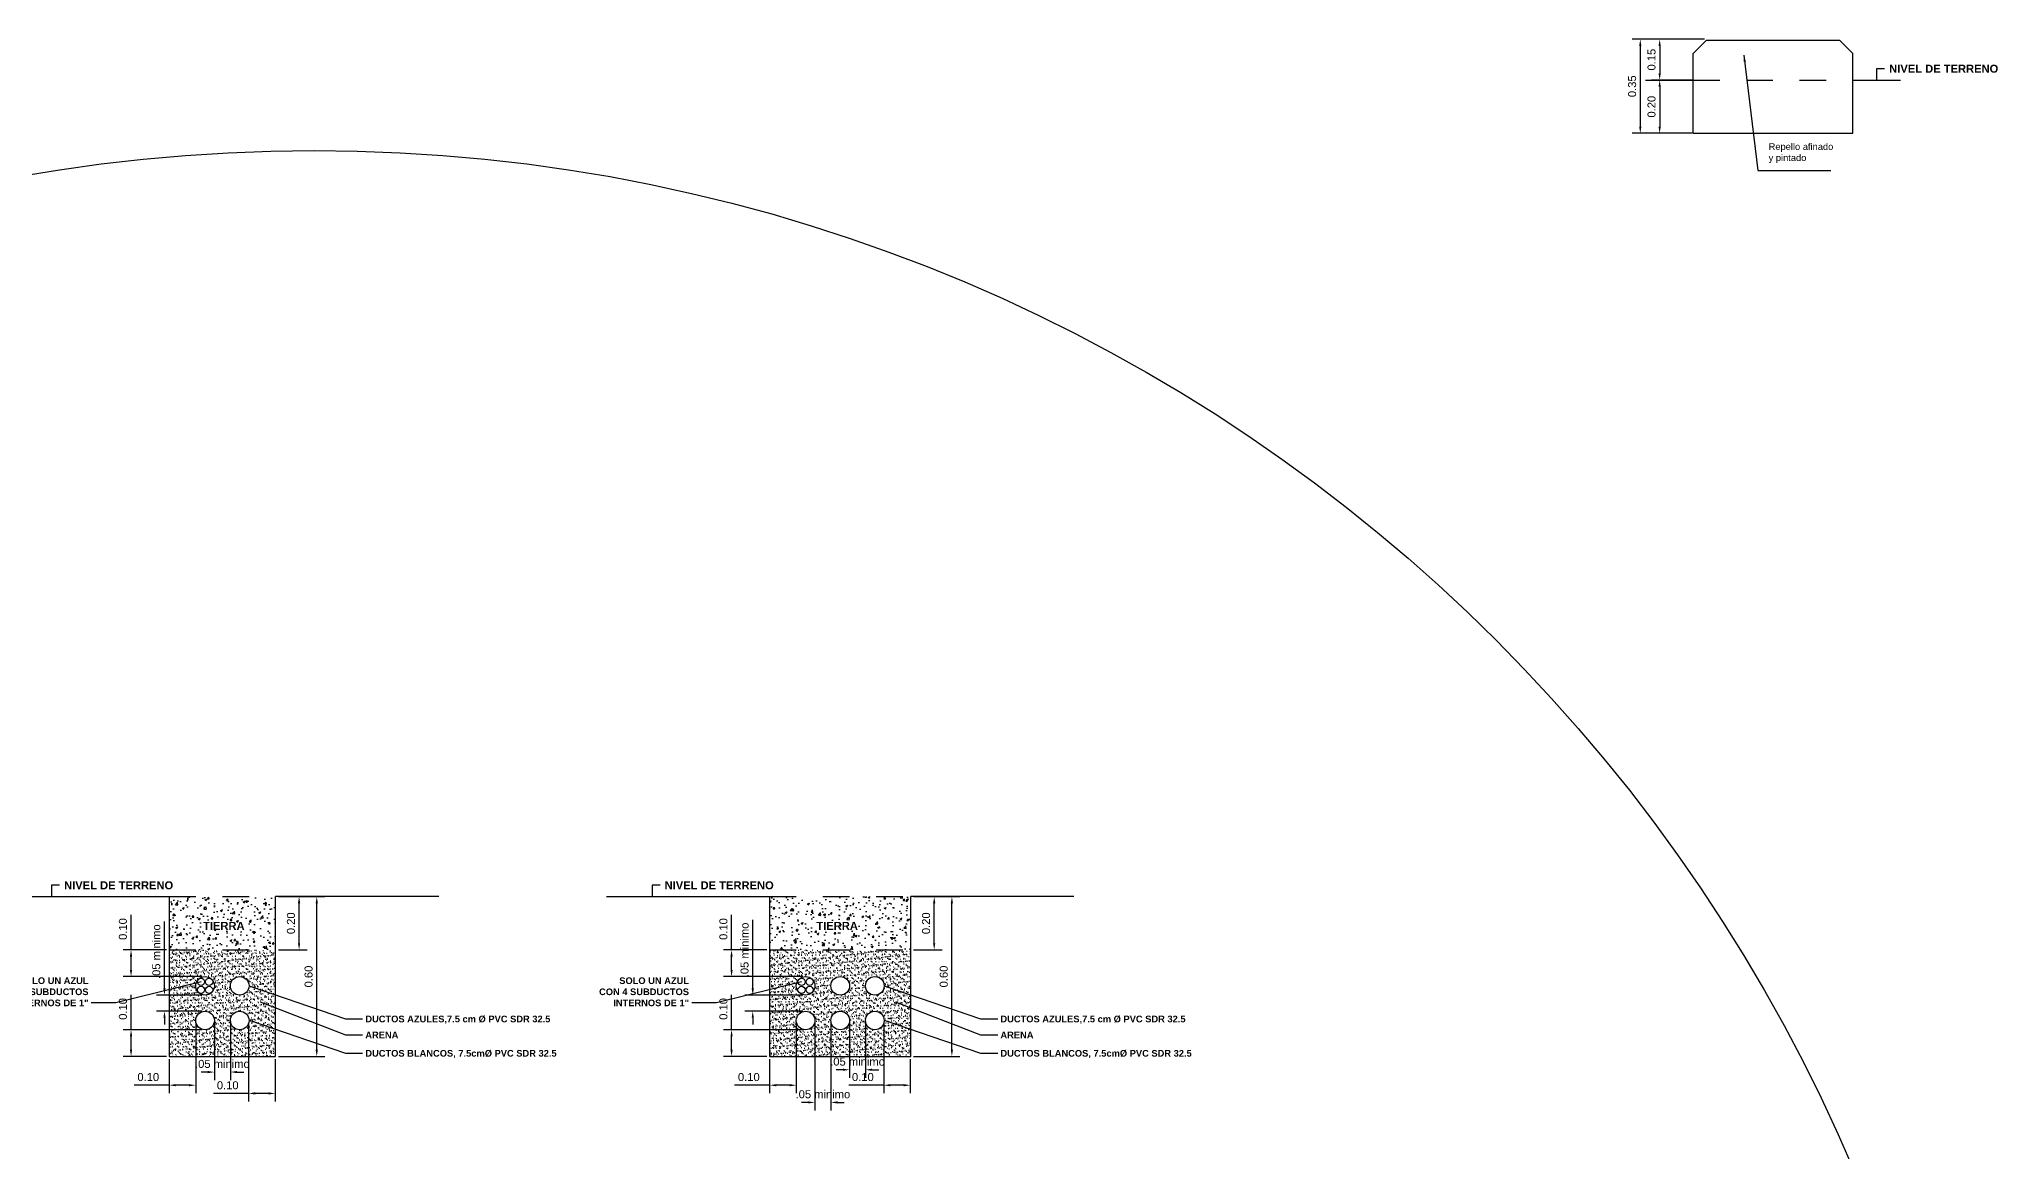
# Model space of a CAD drawing. Extents: x -1592 to 8, y 0 to 418.
# Drawn here: x -1261.88 to -1254.52, y 291.97 to 296.14 of the extents above; entities that cross this region are included whole.
import ezdxf

# ---------------------------------------------------------------- set-up
doc = ezdxf.new("R2010")
doc.units = 0
doc.header["$LTSCALE"] = 0.5
doc.header["$MEASUREMENT"] = 0
doc.linetypes.add('HIDDEN', pattern=[0.375, 0.25, -0.125])
doc.linetypes.add('HIDDEN2', pattern=[0.1875, 0.125, -0.0625])
doc.layers.get('DEFPOINTS').update_dxf_attribs({"linetype": 'CONTINUOUS'})
for name, color, linetype in [('COTAS', 1, 'CONTINUOUS'), ('fib-optica', 2, 'CONTINUOUS'), ('paredes', 1, 'CONTINUOUS'), ('T2', 5, 'CONTINUOUS'), ('TERRENO', 4, 'CONTINUOUS'), ('texturas', 6, 'CONTINUOUS'), ('TIERRA', 5, 'HIDDEN'), ('TUBOS', 3, 'CONTINUOUS')]:
    doc.layers.add(name, color=color, linetype=linetype)
doc.styles.add('RAFA', font='sanssb__.ttf')
doc.styles.add('SANSSERIF', font='sas_____.pfb')
doc.dimstyles.new('1-10', dxfattribs={"dimscale": 0.1111, "dimtxt": 0.18, "dimasz": 0.18, "dimexe": 0.18, "dimexo": 0.063, "dimgap": 0.09, "dimtad": 2, "dimtih": 1, "dimtoh": 1, "dimzin": 0, "dimdsep": 46, "dimtxsty": 'SANSSERIF', "dimcen": 0.09, "dimclrd": 6, "dimclre": 6, "dimclrt": 1, "dimaunit": 1, "dimadec": 1, "dimazin": 0, "dimtfac": 1, "dimtofl": 0, "dimtmove": 0, "dimatfit": 3, "dimfxl": 1, "dimtolj": 1, "dimtzin": 0, "dimarcsym": 0})
doc.dimstyles.new('1-15', dxfattribs={"dimscale": 0.167, "dimtxt": 0.18, "dimasz": 0.15, "dimexe": 0.18, "dimexo": 0.0625, "dimgap": 0.09, "dimtad": 1, "dimzin": 0, "dimdsep": 46, "dimtxsty": 'SANSSERIF', "dimcen": 0.09, "dimclrd": 6, "dimclre": 6, "dimclrt": 1, "dimaunit": 1, "dimadec": 1, "dimazin": 0, "dimtfac": 1, "dimtofl": 0, "dimtmove": 0, "dimatfit": 3, "dimfxl": 1, "dimtolj": 1, "dimtzin": 0, "dimarcsym": 0})
pattern_1 = [(50, (0, 0), (0.0717260183, -0.0062752135), [0.0075, -0.0825]), (355, (0, 0), (-0.0138751334, 0.0752192134), [0.006, -0.066]), (100.4514, (0.00598, -0.00052), (0.057850938, 0.0689439542), [0.006374019, -0.070114211]), (46.1842, (0, 0.02), (0.106724105, -0.0165519014), [0.01125, -0.12375]), (96.6356, (0.00889, 0.01862), (0.0934662706, 0.097411787), [0.009561029, -0.1051713]), (351.1842, (0, 0.02), (0.0934661945, 0.09741186), [0.009, -0.099]), (21, (0.01, 0.015), (0.0596907052, -0.040261889), [0.0075, -0.0825]), (326, (0.01, 0.015), (0.024331533, 0.0725150045), [0.006, -0.066]), (71.4514, (0.014974, 0.011645), (0.084022263, 0.0322530497), [0.006374019, -0.070114211]), (37.5, (0, 0), (0.00121598553, 0.0332893854), [0, -0.0652, 0, -0.067, 0, -0.06625]), (7.5, (0, 0), (0.0263069537, 0.0394411712), [0, -0.0382, 0, -0.0637, 0, -0.02525]), (327.5, (-0.0223, 0), (0.0533822436, -0.0022554872), [0, -0.025, 0, -0.078, 0, -0.1035]), (317.5, (-0.0323, 0), (0.058318617, 0.0100104982), [0, -0.0325, 0, -0.0518, 0, -0.0735])]
pattern_2 = [(37.5, (0, 0), (-0.00062993358, 0.01926823769), [0, -0.0152, 0, -0.017, 0, -0.01625]), (7.5, (0, 0), (0.01769776705, 0.02822146065), [0, -0.0082, 0, -0.0137, 0, -0.00525]), (327.5, (-0.0123, 0), (0.03114141862, 5.659054e-05), [0, -0.005, 0, -0.018, 0, -0.0235]), (317.5, (-0.0123, 0), (0.03006126605, 0.00877675565), [0, -0.0025, 0, -0.0118, 0, -0.0135])]

# ---------------------------------------------------------------- blocks, each defined once
blk = doc.blocks.new('*D10')
at = {"layer": 'COTAS', "color": 6, "lineweight": -2, "transparency": 16777216}
for p, q in [((-1260.9073, 292.9241), (-1260.933, 292.9241)), ((-1260.9029, 292.7492), (-1260.9029, 292.8991)), ((-1260.9805, 292.7241), (-1260.8728, 292.7241))]:
    blk.add_line(p, q, dxfattribs=at)
at = {"layer": 'COTAS', "color": 6, "transparency": 16777216}
for points in [[(-1260.9071, 292.8991), (-1260.8987, 292.8991), (-1260.9029, 292.9241)], [(-1260.9071, 292.7492), (-1260.8987, 292.7492), (-1260.9029, 292.7241)]]:
    blk.add_solid(points, dxfattribs=at)
at = {"layer": 'DEFPOINTS', "color": 0, "transparency": 16777216}
for p in [(-1260.9029, 292.9241), (-1260.8969, 292.9241), (-1260.991, 292.7241)]:
    blk.add_point(p, dxfattribs=at)
at = {"layer": 'COTAS', "color": 1, "transparency": 16777216, "insert": (-1260.9334, 292.8241), "char_height": 0.03006, "attachment_point": 5, "rotation": 90, "style": 'SANSSERIF'}
blk.add_mtext('\\A1;0.20', dxfattribs=at)
blk = doc.blocks.new('*D11')
at = {"layer": 'COTAS', "color": 6, "lineweight": -2, "transparency": 16777216}
for p, q in [((-1260.9805, 292.9241), (-1260.8065, 292.9241)), ((-1260.8365, 292.3492), (-1260.8365, 292.8991)), ((-1260.9805, 292.3241), (-1260.8065, 292.3241))]:
    blk.add_line(p, q, dxfattribs=at)
at = {"layer": 'COTAS', "color": 6, "transparency": 16777216}
for points in [[(-1260.8407, 292.8991), (-1260.8323, 292.8991), (-1260.8365, 292.9241)], [(-1260.8407, 292.3492), (-1260.8323, 292.3492), (-1260.8365, 292.3241)]]:
    blk.add_solid(points, dxfattribs=at)
at = {"layer": 'DEFPOINTS', "color": 0, "transparency": 16777216}
for p in [(-1260.991, 292.9241), (-1260.8365, 292.9241), (-1260.991, 292.3241)]:
    blk.add_point(p, dxfattribs=at)
at = {"layer": 'COTAS', "color": 1, "transparency": 16777216, "insert": (-1260.8671, 292.6241), "char_height": 0.03006, "attachment_point": 5, "rotation": 90, "style": 'SANSSERIF'}
blk.add_mtext('\\A1;0.60', dxfattribs=at)
blk = doc.blocks.new('*D12')
at = {"layer": 'COTAS', "color": 6, "lineweight": -2, "transparency": 16777216}
for p, q in [((-1261.534, 292.7241), (-1261.534, 292.8557)), ((-1261.4014, 292.7241), (-1261.564, 292.7241)), ((-1261.534, 292.6492), (-1261.534, 292.6991)), ((-1261.2664, 292.6241), (-1261.564, 292.6241))]:
    blk.add_line(p, q, dxfattribs=at)
at = {"layer": 'COTAS', "color": 6, "transparency": 16777216}
for points in [[(-1261.5382, 292.6991), (-1261.5298, 292.6991), (-1261.534, 292.7241)], [(-1261.5382, 292.6492), (-1261.5298, 292.6492), (-1261.534, 292.6241)]]:
    blk.add_solid(points, dxfattribs=at)
at = {"layer": 'DEFPOINTS', "color": 0, "transparency": 16777216}
for p in [(-1261.534, 292.7241), (-1261.391, 292.7241), (-1261.256, 292.6241)]:
    blk.add_point(p, dxfattribs=at)
at = {"layer": 'COTAS', "color": 1, "transparency": 16777216, "insert": (-1261.5645, 292.8024), "char_height": 0.03006, "attachment_point": 5, "rotation": 90, "style": 'SANSSERIF'}
blk.add_mtext('\\A1;0.10', dxfattribs=at)
blk = doc.blocks.new('*D13')
at = {"layer": 'COTAS', "color": 6, "lineweight": -2, "transparency": 16777216}
for p, q in [((-1261.534, 292.4241), (-1261.534, 292.5557)), ((-1261.2664, 292.4241), (-1261.564, 292.4241)), ((-1261.534, 292.3492), (-1261.534, 292.3991)), ((-1261.4014, 292.3241), (-1261.564, 292.3241))]:
    blk.add_line(p, q, dxfattribs=at)
at = {"layer": 'COTAS', "color": 6, "transparency": 16777216}
for points in [[(-1261.5382, 292.3991), (-1261.5298, 292.3991), (-1261.534, 292.4241)], [(-1261.5382, 292.3492), (-1261.5298, 292.3492), (-1261.534, 292.3241)]]:
    blk.add_solid(points, dxfattribs=at)
at = {"layer": 'DEFPOINTS', "color": 0, "transparency": 16777216}
for p in [(-1261.534, 292.4241), (-1261.256, 292.4241), (-1261.391, 292.3241)]:
    blk.add_point(p, dxfattribs=at)
at = {"layer": 'COTAS', "color": 1, "transparency": 16777216, "insert": (-1261.5645, 292.5024), "char_height": 0.03006, "attachment_point": 5, "rotation": 90, "style": 'SANSSERIF'}
blk.add_mtext('\\A1;0.10', dxfattribs=at)
blk = doc.blocks.new('*D14')
at = {"layer": 'COTAS', "color": 6, "lineweight": -2, "transparency": 16777216}
for p, q in [((-1261.0926, 292.4487), (-1261.0926, 292.155)), ((-1260.9926, 292.3137), (-1260.9926, 292.155)), ((-1261.0926, 292.1851), (-1261.2242, 292.1851)), ((-1261.0176, 292.1851), (-1261.0675, 292.1851))]:
    blk.add_line(p, q, dxfattribs=at)
at = {"layer": 'COTAS', "color": 6, "transparency": 16777216}
for points in [[(-1261.0675, 292.1893), (-1261.0675, 292.1809), (-1261.0926, 292.1851)], [(-1261.0176, 292.1893), (-1261.0176, 292.1809), (-1260.9926, 292.1851)]]:
    blk.add_solid(points, dxfattribs=at)
at = {"layer": 'DEFPOINTS', "color": 0, "transparency": 16777216}
for p in [(-1261.0926, 292.4591), (-1260.9926, 292.3241), (-1261.0926, 292.1851)]:
    blk.add_point(p, dxfattribs=at)
at = {"layer": 'COTAS', "color": 1, "transparency": 16777216, "insert": (-1261.1709, 292.2156), "char_height": 0.03006, "attachment_point": 5, "style": 'SANSSERIF'}
blk.add_mtext('\\A1;0.10', dxfattribs=at)
blk = doc.blocks.new('*D15')
at = {"layer": 'COTAS', "color": 6, "lineweight": -2, "transparency": 16777216}
for p, q in [((-1261.291, 292.4487), (-1261.291, 292.1859)), ((-1261.391, 292.3137), (-1261.391, 292.1859)), ((-1261.391, 292.216), (-1261.5225, 292.216)), ((-1261.316, 292.216), (-1261.3659, 292.216))]:
    blk.add_line(p, q, dxfattribs=at)
at = {"layer": 'COTAS', "color": 6, "transparency": 16777216}
for points in [[(-1261.3659, 292.2201), (-1261.3659, 292.2118), (-1261.391, 292.216)], [(-1261.316, 292.2201), (-1261.316, 292.2118), (-1261.291, 292.216)]]:
    blk.add_solid(points, dxfattribs=at)
at = {"layer": 'DEFPOINTS', "color": 0, "transparency": 16777216}
for p in [(-1261.291, 292.4591), (-1261.391, 292.3241), (-1261.391, 292.216)]:
    blk.add_point(p, dxfattribs=at)
at = {"layer": 'COTAS', "color": 1, "transparency": 16777216, "insert": (-1261.4693, 292.2465), "char_height": 0.03006, "attachment_point": 5, "style": 'SANSSERIF'}
blk.add_mtext('\\A1;0.10', dxfattribs=at)
blk = doc.blocks.new('*D16')
at = {"layer": 'COTAS', "color": 6, "lineweight": -2, "transparency": 16777216}
for p, q in [((-1261.4085, 292.5792), (-1261.4085, 292.8305)), ((-1261.2664, 292.5541), (-1261.4385, 292.5541)), ((-1261.2664, 292.4941), (-1261.4385, 292.4941)), ((-1261.4085, 292.4691), (-1261.4085, 292.444))]:
    blk.add_line(p, q, dxfattribs=at)
at = {"layer": 'COTAS', "color": 6, "transparency": 16777216}
for points in [[(-1261.4126, 292.5792), (-1261.4043, 292.5792), (-1261.4085, 292.5541)], [(-1261.4126, 292.4691), (-1261.4043, 292.4691), (-1261.4085, 292.4941)]]:
    blk.add_solid(points, dxfattribs=at)
at = {"layer": 'DEFPOINTS', "color": 0, "transparency": 16777216}
for p in [(-1261.4085, 292.5541), (-1261.256, 292.5541), (-1261.256, 292.4941)]:
    blk.add_point(p, dxfattribs=at)
at = {"layer": 'COTAS', "color": 1, "transparency": 16777216, "insert": (-1261.439, 292.7174), "char_height": 0.03006, "attachment_point": 5, "rotation": 90, "style": 'SANSSERIF'}
blk.add_mtext('\\A1;.05 minimo', dxfattribs=at)
blk = doc.blocks.new('*D17')
at = {"layer": 'COTAS', "color": 6, "lineweight": -2, "transparency": 16777216}
for p, q in [((-1261.221, 292.4557), (-1261.221, 292.2352)), ((-1261.161, 292.4557), (-1261.161, 292.2352)), ((-1261.246, 292.2653), (-1261.2711, 292.2653)), ((-1261.1359, 292.2653), (-1261.1109, 292.2653))]:
    blk.add_line(p, q, dxfattribs=at)
at = {"layer": 'COTAS', "color": 6, "transparency": 16777216}
for points in [[(-1261.246, 292.2695), (-1261.246, 292.2611), (-1261.221, 292.2653)], [(-1261.1359, 292.2695), (-1261.1359, 292.2611), (-1261.161, 292.2653)]]:
    blk.add_solid(points, dxfattribs=at)
at = {"layer": 'DEFPOINTS', "color": 0, "transparency": 16777216}
for p in [(-1261.221, 292.4661), (-1261.161, 292.4661), (-1261.221, 292.2653)]:
    blk.add_point(p, dxfattribs=at)
at = {"layer": 'COTAS', "color": 1, "transparency": 16777216, "insert": (-1261.191, 292.2958), "char_height": 0.03006, "attachment_point": 5, "style": 'SANSSERIF'}
blk.add_mtext('\\A1;.05 minimo', dxfattribs=at)
blk = doc.blocks.new('*D25')
at = {"layer": 'COTAS', "color": 6, "lineweight": -2, "transparency": 16777216}
for p, q in [((-1258.8356, 292.4557), (-1258.8356, 292.244)), ((-1258.7756, 292.4557), (-1258.7756, 292.244)), ((-1258.8607, 292.274), (-1258.8857, 292.274)), ((-1258.7506, 292.274), (-1258.7255, 292.274))]:
    blk.add_line(p, q, dxfattribs=at)
at = {"layer": 'COTAS', "color": 6, "transparency": 16777216}
for points in [[(-1258.8607, 292.2782), (-1258.8607, 292.2698), (-1258.8356, 292.274)], [(-1258.7506, 292.2782), (-1258.7506, 292.2698), (-1258.7756, 292.274)]]:
    blk.add_solid(points, dxfattribs=at)
at = {"layer": 'DEFPOINTS', "color": 0, "transparency": 16777216}
for p in [(-1258.8356, 292.4661), (-1258.7756, 292.4661), (-1258.8356, 292.274)]:
    blk.add_point(p, dxfattribs=at)
at = {"layer": 'COTAS', "color": 1, "transparency": 16777216, "insert": (-1258.8056, 292.3045), "char_height": 0.03006, "attachment_point": 5, "style": 'SANSSERIF'}
blk.add_mtext('\\A1;.05 minimo', dxfattribs=at)
blk = doc.blocks.new('*D24')
at = {"layer": 'COTAS', "color": 6, "lineweight": -2, "transparency": 16777216}
for p, q in [((-1259.1991, 292.5792), (-1259.1991, 292.8373)), ((-1259.0111, 292.5541), (-1259.2292, 292.5541)), ((-1259.0111, 292.4941), (-1259.2292, 292.4941)), ((-1259.1991, 292.4691), (-1259.1991, 292.444))]:
    blk.add_line(p, q, dxfattribs=at)
at = {"layer": 'COTAS', "color": 6, "transparency": 16777216}
for points in [[(-1259.2033, 292.5792), (-1259.195, 292.5792), (-1259.1991, 292.5541)], [(-1259.2033, 292.4691), (-1259.195, 292.4691), (-1259.1991, 292.4941)]]:
    blk.add_solid(points, dxfattribs=at)
at = {"layer": 'DEFPOINTS', "color": 0, "transparency": 16777216}
for p in [(-1259.1991, 292.5541), (-1259.0006, 292.5541), (-1259.0006, 292.4941)]:
    blk.add_point(p, dxfattribs=at)
at = {"layer": 'COTAS', "color": 1, "transparency": 16777216, "insert": (-1259.2297, 292.7241), "char_height": 0.03006, "attachment_point": 5, "rotation": 90, "style": 'SANSSERIF'}
blk.add_mtext('\\A1;.05 minimo', dxfattribs=at)
blk = doc.blocks.new('*D18')
at = {"layer": 'COTAS', "color": 6, "lineweight": -2, "transparency": 16777216}
for p, q in [((-1258.522, 292.9241), (-1258.5476, 292.9241)), ((-1258.5176, 292.7492), (-1258.5176, 292.8991)), ((-1258.5952, 292.7241), (-1258.4875, 292.7241))]:
    blk.add_line(p, q, dxfattribs=at)
at = {"layer": 'COTAS', "color": 6, "transparency": 16777216}
for points in [[(-1258.5218, 292.8991), (-1258.5134, 292.8991), (-1258.5176, 292.9241)], [(-1258.5218, 292.7492), (-1258.5134, 292.7492), (-1258.5176, 292.7241)]]:
    blk.add_solid(points, dxfattribs=at)
at = {"layer": 'DEFPOINTS', "color": 0, "transparency": 16777216}
for p in [(-1258.5176, 292.9241), (-1258.5116, 292.9241), (-1258.6056, 292.7241)]:
    blk.add_point(p, dxfattribs=at)
at = {"layer": 'COTAS', "color": 1, "transparency": 16777216, "insert": (-1258.5481, 292.8241), "char_height": 0.03006, "attachment_point": 5, "rotation": 90, "style": 'SANSSERIF'}
blk.add_mtext('\\A1;0.20', dxfattribs=at)
blk = doc.blocks.new('*D19')
at = {"layer": 'COTAS', "color": 6, "lineweight": -2, "transparency": 16777216}
for p, q in [((-1258.5952, 292.9241), (-1258.4211, 292.9241)), ((-1258.4512, 292.3492), (-1258.4512, 292.8991)), ((-1258.5952, 292.3241), (-1258.4211, 292.3241))]:
    blk.add_line(p, q, dxfattribs=at)
at = {"layer": 'COTAS', "color": 6, "transparency": 16777216}
for points in [[(-1258.4554, 292.8991), (-1258.447, 292.8991), (-1258.4512, 292.9241)], [(-1258.4554, 292.3492), (-1258.447, 292.3492), (-1258.4512, 292.3241)]]:
    blk.add_solid(points, dxfattribs=at)
at = {"layer": 'DEFPOINTS', "color": 0, "transparency": 16777216}
for p in [(-1258.6056, 292.9241), (-1258.4512, 292.9241), (-1258.6056, 292.3241)]:
    blk.add_point(p, dxfattribs=at)
at = {"layer": 'COTAS', "color": 1, "transparency": 16777216, "insert": (-1258.4817, 292.6241), "char_height": 0.03006, "attachment_point": 5, "rotation": 90, "style": 'SANSSERIF'}
blk.add_mtext('\\A1;0.60', dxfattribs=at)
blk = doc.blocks.new('*D20')
at = {"layer": 'COTAS', "color": 6, "lineweight": -2, "transparency": 16777216}
for p, q in [((-1259.2787, 292.7241), (-1259.2787, 292.8557)), ((-1259.1461, 292.7241), (-1259.3087, 292.7241)), ((-1259.2787, 292.6492), (-1259.2787, 292.6991)), ((-1259.0111, 292.6241), (-1259.3087, 292.6241))]:
    blk.add_line(p, q, dxfattribs=at)
at = {"layer": 'COTAS', "color": 6, "transparency": 16777216}
for points in [[(-1259.2828, 292.6991), (-1259.2745, 292.6991), (-1259.2787, 292.7241)], [(-1259.2828, 292.6492), (-1259.2745, 292.6492), (-1259.2787, 292.6241)]]:
    blk.add_solid(points, dxfattribs=at)
at = {"layer": 'DEFPOINTS', "color": 0, "transparency": 16777216}
for p in [(-1259.2787, 292.7241), (-1259.1356, 292.7241), (-1259.0006, 292.6241)]:
    blk.add_point(p, dxfattribs=at)
at = {"layer": 'COTAS', "color": 1, "transparency": 16777216, "insert": (-1259.3092, 292.8024), "char_height": 0.03006, "attachment_point": 5, "rotation": 90, "style": 'SANSSERIF'}
blk.add_mtext('\\A1;0.10', dxfattribs=at)
blk = doc.blocks.new('*D21')
at = {"layer": 'COTAS', "color": 6, "lineweight": -2, "transparency": 16777216}
for p, q in [((-1259.2787, 292.4241), (-1259.2787, 292.5557)), ((-1259.0111, 292.4241), (-1259.3087, 292.4241)), ((-1259.2787, 292.3492), (-1259.2787, 292.3991)), ((-1259.1461, 292.3241), (-1259.3087, 292.3241))]:
    blk.add_line(p, q, dxfattribs=at)
at = {"layer": 'COTAS', "color": 6, "transparency": 16777216}
for points in [[(-1259.2828, 292.3991), (-1259.2745, 292.3991), (-1259.2787, 292.4241)], [(-1259.2828, 292.3492), (-1259.2745, 292.3492), (-1259.2787, 292.3241)]]:
    blk.add_solid(points, dxfattribs=at)
at = {"layer": 'DEFPOINTS', "color": 0, "transparency": 16777216}
for p in [(-1259.2787, 292.4241), (-1259.0006, 292.4241), (-1259.1356, 292.3241)]:
    blk.add_point(p, dxfattribs=at)
at = {"layer": 'COTAS', "color": 1, "transparency": 16777216, "insert": (-1259.3092, 292.5024), "char_height": 0.03006, "attachment_point": 5, "rotation": 90, "style": 'SANSSERIF'}
blk.add_mtext('\\A1;0.10', dxfattribs=at)
blk = doc.blocks.new('*D22')
at = {"layer": 'COTAS', "color": 6, "lineweight": -2, "transparency": 16777216}
for p, q in [((-1258.7073, 292.4487), (-1258.7073, 292.1859)), ((-1258.6073, 292.3137), (-1258.6073, 292.1859)), ((-1258.7073, 292.216), (-1258.8388, 292.216)), ((-1258.6323, 292.216), (-1258.6822, 292.216))]:
    blk.add_line(p, q, dxfattribs=at)
at = {"layer": 'COTAS', "color": 6, "transparency": 16777216}
for points in [[(-1258.6822, 292.2201), (-1258.6822, 292.2118), (-1258.7073, 292.216)], [(-1258.6323, 292.2201), (-1258.6323, 292.2118), (-1258.6073, 292.216)]]:
    blk.add_solid(points, dxfattribs=at)
at = {"layer": 'DEFPOINTS', "color": 0, "transparency": 16777216}
for p in [(-1258.7073, 292.4591), (-1258.6073, 292.3241), (-1258.7073, 292.216)]:
    blk.add_point(p, dxfattribs=at)
at = {"layer": 'COTAS', "color": 1, "transparency": 16777216, "insert": (-1258.7856, 292.2465), "char_height": 0.03006, "attachment_point": 5, "style": 'SANSSERIF'}
blk.add_mtext('\\A1;0.10', dxfattribs=at)
blk = doc.blocks.new('*D23')
at = {"layer": 'COTAS', "color": 6, "lineweight": -2, "transparency": 16777216}
for p, q in [((-1259.0356, 292.4487), (-1259.0356, 292.1859)), ((-1259.1356, 292.3137), (-1259.1356, 292.1859)), ((-1259.1356, 292.216), (-1259.2672, 292.216)), ((-1259.0607, 292.216), (-1259.1106, 292.216))]:
    blk.add_line(p, q, dxfattribs=at)
at = {"layer": 'COTAS', "color": 6, "transparency": 16777216}
for points in [[(-1259.1106, 292.2201), (-1259.1106, 292.2118), (-1259.1356, 292.216)], [(-1259.0607, 292.2201), (-1259.0607, 292.2118), (-1259.0356, 292.216)]]:
    blk.add_solid(points, dxfattribs=at)
at = {"layer": 'DEFPOINTS', "color": 0, "transparency": 16777216}
for p in [(-1259.0356, 292.4591), (-1259.1356, 292.3241), (-1259.1356, 292.216)]:
    blk.add_point(p, dxfattribs=at)
at = {"layer": 'COTAS', "color": 1, "transparency": 16777216, "insert": (-1259.2139, 292.2465), "char_height": 0.03006, "attachment_point": 5, "style": 'SANSSERIF'}
blk.add_mtext('\\A1;0.10', dxfattribs=at)
blk = doc.blocks.new('*D26')
at = {"layer": 'COTAS', "color": 6, "lineweight": -2, "transparency": 16777216}
for p, q in [((-1258.9656, 292.4557), (-1258.9656, 292.1213)), ((-1258.9056, 292.4557), (-1258.9056, 292.1213)), ((-1258.9907, 292.1514), (-1259.0157, 292.1514)), ((-1258.8806, 292.1514), (-1258.8555, 292.1514))]:
    blk.add_line(p, q, dxfattribs=at)
at = {"layer": 'COTAS', "color": 6, "transparency": 16777216}
for points in [[(-1258.9907, 292.1555), (-1258.9907, 292.1472), (-1258.9656, 292.1514)], [(-1258.8806, 292.1555), (-1258.8806, 292.1472), (-1258.9056, 292.1514)]]:
    blk.add_solid(points, dxfattribs=at)
at = {"layer": 'DEFPOINTS', "color": 0, "transparency": 16777216}
for p in [(-1258.9656, 292.4661), (-1258.9056, 292.4661), (-1258.9656, 292.1514)]:
    blk.add_point(p, dxfattribs=at)
at = {"layer": 'COTAS', "color": 1, "transparency": 16777216, "insert": (-1258.9356, 292.1819), "char_height": 0.03006, "attachment_point": 5, "style": 'SANSSERIF'}
blk.add_mtext('\\A1;.05 minimo', dxfattribs=at)
blk = doc.blocks.new('*D102')
at = {"layer": 'COTAS', "color": 6, "lineweight": -2, "transparency": 16777216}
for p, q in [((-1255.6708, 295.9905), (-1255.8231, 295.9905)), ((-1255.793, 295.9654), (-1255.793, 295.8155)), ((-1255.6708, 295.7905), (-1255.8231, 295.7905))]:
    blk.add_line(p, q, dxfattribs=at)
at = {"layer": 'COTAS', "color": 6, "transparency": 16777216}
for points in [[(-1255.7972, 295.9654), (-1255.7889, 295.9654), (-1255.793, 295.9905)], [(-1255.7972, 295.8155), (-1255.7889, 295.8155), (-1255.793, 295.7905)]]:
    blk.add_solid(points, dxfattribs=at)
at = {"layer": 'DEFPOINTS', "color": 0, "transparency": 16777216}
for p in [(-1255.6604, 295.9905), (-1255.793, 295.7905), (-1255.6604, 295.7905)]:
    blk.add_point(p, dxfattribs=at)
at = {"layer": 'COTAS', "color": 1, "transparency": 16777216, "insert": (-1255.8235, 295.8905), "char_height": 0.03006, "attachment_point": 5, "rotation": 90, "style": 'SANSSERIF'}
blk.add_mtext('\\A1;0.20', dxfattribs=at)
blk = doc.blocks.new('*D103')
at = {"layer": 'COTAS', "color": 6, "lineweight": -2, "transparency": 16777216}
for p, q in [((-1255.6243, 296.144), (-1255.8231, 296.144)), ((-1255.793, 296.1189), (-1255.793, 296.0155)), ((-1255.6708, 295.9905), (-1255.8231, 295.9905))]:
    blk.add_line(p, q, dxfattribs=at)
at = {"layer": 'COTAS', "color": 6, "transparency": 16777216}
for points in [[(-1255.7972, 296.1189), (-1255.7889, 296.1189), (-1255.793, 296.144)], [(-1255.7972, 296.0155), (-1255.7889, 296.0155), (-1255.793, 295.9905)]]:
    blk.add_solid(points, dxfattribs=at)
at = {"layer": 'DEFPOINTS', "color": 0, "transparency": 16777216}
for p in [(-1255.6139, 296.144), (-1255.793, 295.9905), (-1255.6604, 295.9905)]:
    blk.add_point(p, dxfattribs=at)
at = {"layer": 'COTAS', "color": 1, "transparency": 16777216, "insert": (-1255.8235, 296.0672), "char_height": 0.03006, "attachment_point": 5, "rotation": 90, "style": 'SANSSERIF'}
blk.add_mtext('\\A1;0.15', dxfattribs=at)
blk = doc.blocks.new('*D104')
at = {"layer": 'COTAS', "color": 6, "lineweight": -2, "transparency": 16777216}
for p, q in [((-1255.7274, 296.144), (-1255.8959, 296.144)), ((-1255.8658, 296.1189), (-1255.8658, 295.8155)), ((-1255.7436, 295.7905), (-1255.8959, 295.7905))]:
    blk.add_line(p, q, dxfattribs=at)
at = {"layer": 'COTAS', "color": 6, "transparency": 16777216}
for points in [[(-1255.87, 296.1189), (-1255.8617, 296.1189), (-1255.8658, 296.144)], [(-1255.87, 295.8155), (-1255.8617, 295.8155), (-1255.8658, 295.7905)]]:
    blk.add_solid(points, dxfattribs=at)
at = {"layer": 'DEFPOINTS', "color": 0, "transparency": 16777216}
for p in [(-1255.717, 296.144), (-1255.8658, 295.7905), (-1255.7332, 295.7905)]:
    blk.add_point(p, dxfattribs=at)
at = {"layer": 'COTAS', "color": 1, "transparency": 16777216, "insert": (-1255.8964, 295.9672), "char_height": 0.03006, "attachment_point": 5, "rotation": 90, "style": 'SANSSERIF'}
blk.add_mtext('\\A1;0.35', dxfattribs=at)

msp = doc.modelspace()

# ---------------------------------------------------------------- hatches: boundary and pattern name
at = {"layer": 'texturas'}
h = msp.add_hatch(dxfattribs=at)
h.set_pattern_fill('AR-CONC', color=1, scale=0.01, style=0)
h.set_pattern_definition(pattern_1)
h.paths.add_polyline_path([(-1260.991, 292.9241), (-1261.391, 292.9241), (-1261.391, 292.7241), (-1260.991, 292.7241)])
h.paths.add_polyline_path([(-1261.2711, 292.7919), (-1261.103, 292.7919), (-1261.103, 292.8369), (-1261.2711, 292.8369)], flags=24)
h = msp.add_hatch(dxfattribs=at)
h.set_pattern_fill('AR-CONC', color=1, scale=0.01, style=0)
h.set_pattern_definition(pattern_1)
h.paths.add_polyline_path([(-1258.6056, 292.9241), (-1259.1356, 292.9241), (-1259.1356, 292.7241), (-1258.6056, 292.7241)])
h.paths.add_polyline_path([(-1258.9677, 292.7919), (-1258.7995, 292.7919), (-1258.7995, 292.8369), (-1258.9677, 292.8369)], flags=24)
h = msp.add_hatch(dxfattribs=at)
h.set_pattern_fill('AR-SAND', color=1, scale=0.01, style=0)
h.set_pattern_definition(pattern_2)
h.paths.add_polyline_path([(-1260.991, 292.7241), (-1261.391, 292.7241), (-1261.391, 292.3241), (-1260.991, 292.3241)])
h.paths.add_polyline_path([(-1261.091, 292.5891, -1), (-1261.161, 292.5891, -1)], flags=16)
h.paths.add_polyline_path([(-1261.091, 292.4591, -1), (-1261.161, 292.4591, -1)], flags=16)
h.paths.add_polyline_path([(-1261.221, 292.5891, -1), (-1261.291, 292.5891, -1)], flags=16)
h.paths.add_polyline_path([(-1261.221, 292.4591, -1), (-1261.291, 292.4591, -1)], flags=16)
h = msp.add_hatch(dxfattribs=at)
h.set_pattern_fill('AR-SAND', color=1, scale=0.01, style=0)
h.set_pattern_definition(pattern_2)
h.paths.add_polyline_path([(-1258.6056, 292.7241), (-1259.1356, 292.7241), (-1259.1356, 292.3241), (-1258.6056, 292.3241)])
h.paths.add_polyline_path([(-1258.8356, 292.5891, -1), (-1258.9056, 292.5891, -1)], flags=16)
h.paths.add_polyline_path([(-1258.9656, 292.5891, -1), (-1259.0356, 292.5891, -1)], flags=16)
h.paths.add_polyline_path([(-1258.7056, 292.5891, -1), (-1258.7756, 292.5891, -1)], flags=16)
h.paths.add_polyline_path([(-1258.8356, 292.4591, -1), (-1258.9056, 292.4591, -1)], flags=16)
h.paths.add_polyline_path([(-1258.9656, 292.4591, -1), (-1259.0356, 292.4591, -1)], flags=16)
h.paths.add_polyline_path([(-1258.7056, 292.4591, -1), (-1258.7756, 292.4591, -1)], flags=16)

# ---------------------------------------------------------------- linework, layer by layer
at = {"layer": 'COTAS'}
for p, q in [((-1254.9482, 296.0331), (-1254.9783, 296.0331)), ((-1254.9783, 296.0331), (-1254.9783, 295.9905)), ((-1261.8327, 292.9668), (-1261.8327, 292.9241)), ((-1261.8026, 292.9668), (-1261.8327, 292.9668)), ((-1259.5774, 292.9668), (-1259.5774, 292.9241)), ((-1259.5473, 292.9668), (-1259.5774, 292.9668))]:
    msp.add_line(p, q, dxfattribs=at)
at = {"layer": 'fib-optica', "color": 1}
msp.add_circle((-1260.8467, 289.4467), 6.2791, dxfattribs=at)
at = {"layer": 'paredes', "color": 2}
for p, q in [((-1255.6674, 296.0905), (-1255.6174, 296.1405)), ((-1255.6674, 295.7905), (-1255.6674, 296.0905)), ((-1255.6174, 296.1405), (-1255.1174, 296.1405)), ((-1255.1174, 296.1405), (-1255.0674, 296.0905)), ((-1255.0674, 295.7905), (-1255.0674, 296.0905)), ((-1255.6674, 295.7905), (-1255.0674, 295.7905))]:
    msp.add_line(p, q, dxfattribs=at)
at = {"layer": 'paredes', "color": 3}
for p, q in [((-1255.8456, 295.9905), (-1255.6674, 295.9905)), ((-1255.0674, 295.9905), (-1254.8891, 295.9905))]:
    msp.add_line(p, q, dxfattribs=at)
at = {"layer": 'paredes', "color": 3, "linetype": 'HIDDEN2'}
msp.add_line((-1255.6674, 295.9905), (-1255.0674, 295.9905), dxfattribs=at)
at = {"layer": 'T2', "color": 1}
for centre in [(-1261.2712, 292.6043), (-1261.2712, 292.5739), (-1261.2408, 292.6043), (-1261.2408, 292.5739), (-1259.0158, 292.6043), (-1259.0158, 292.5739), (-1258.9854, 292.6043), (-1258.9854, 292.5739)]:
    msp.add_circle(centre, 0.0135, dxfattribs=at)
at = {"layer": 'TERRENO'}
for p, q in [((-1262.0034, 292.9241), (-1261.391, 292.9241)), ((-1261.391, 292.9241), (-1261.391, 292.3241)), ((-1260.3785, 292.9241), (-1260.991, 292.9241)), ((-1260.991, 292.3241), (-1260.991, 292.9241)), ((-1259.7481, 292.9241), (-1259.1356, 292.9241)), ((-1259.1356, 292.9241), (-1259.1356, 292.3241)), ((-1258.6056, 292.3241), (-1258.6056, 292.9241)), ((-1257.9932, 292.9241), (-1258.6056, 292.9241)), ((-1261.391, 292.3241), (-1260.991, 292.3241)), ((-1259.1356, 292.3241), (-1258.6056, 292.3241))]:
    msp.add_line(p, q, dxfattribs=at)
at = {"layer": 'TIERRA', "ltscale": 0.02}
for p, q in [((-1261.391, 292.9241), (-1260.991, 292.9241)), ((-1259.1356, 292.9241), (-1258.6056, 292.9241)), ((-1261.391, 292.7241), (-1260.991, 292.7241)), ((-1259.1356, 292.7241), (-1258.6056, 292.7241))]:
    msp.add_line(p, q, dxfattribs=at)
at = {"layer": 'TUBOS'}
for centre in [(-1261.256, 292.5891), (-1261.126, 292.5891), (-1259.0006, 292.5891), (-1258.8706, 292.5891), (-1258.7406, 292.5891), (-1261.256, 292.4591), (-1261.126, 292.4591), (-1259.0006, 292.4591), (-1258.8706, 292.4591), (-1258.7406, 292.4591)]:
    msp.add_circle(centre, 0.035, dxfattribs=at)

# ---------------------------------------------------------------- texts
at = {"layer": 'COTAS', "style": 'RAFA'}
for s, p in [('NIVEL DE TERRENO', (-1254.931, 296.0181)), ('NIVEL DE TERRENO', (-1261.7854, 292.9517)), ('NIVEL DE TERRENO', (-1259.5301, 292.9517)), ('TIERRA', (-1261.2636, 292.7994)), ('TIERRA', (-1258.9602, 292.7994))]:
    msp.add_text(s, height=0.03, dxfattribs=at).set_placement(p)
at = {"layer": 'COTAS', "color": 1, "char_height": 0.02502, "attachment_point": 1}
for s, insert, style in [('{\\Fsas_____.pfb;Repello afinado\\Py pintado}', (-1255.3838, 295.7531), 'SANSSERIF'), ('DUCTOS AZULES,7.5 cm %%c PVC SDR 32.5', (-1260.6542, 292.4772), 'RAFA'), ('DUCTOS AZULES,7.5 cm %%c PVC SDR 32.5', (-1258.2689, 292.4772), 'RAFA'), ('\\A1;ARENA', (-1260.6542, 292.4171), 'RAFA'), ('\\A1;ARENA', (-1258.2689, 292.4171), 'RAFA'), ('DUCTOS BLANCOS, 7.5cm%%c PVC SDR 32.5', (-1260.6542, 292.3483), 'RAFA'), ('DUCTOS BLANCOS, 7.5cm%%c PVC SDR 32.5', (-1258.2689, 292.3483), 'RAFA')]:
    msp.add_mtext(s, dxfattribs=dict(at, insert=insert, style=style))
at = {"layer": 'TUBOS', "color": 1, "char_height": 0.02502, "attachment_point": 9, "style": 'RAFA'}
for insert in [(-1261.6937, 292.5122), (-1259.4384, 292.5122)]:
    msp.add_mtext('\\A1;SOLO UN AZUL\\PCON 4 SUBDUCTOS\\PINTERNOS DE 1"', dxfattribs=dict(at, insert=insert))

# ---------------------------------------------------------------- dimensions: what is measured, and where the dimension line sits
at = {"layer": 'COTAS'}
for base, p1, p2, picture, middle in [((-1255.8658, 295.7905), (-1255.717, 296.144), (-1255.7332, 295.7905), '*D104', (-1255.8964, 295.9672)), ((-1255.793, 295.9905), (-1255.6139, 296.144), (-1255.6604, 295.9905), '*D103', (-1255.8235, 296.0672)), ((-1255.793, 295.7905), (-1255.6604, 295.9905), (-1255.6604, 295.7905), '*D102', (-1255.8235, 295.8905)), ((-1260.9029, 292.9241), (-1260.991, 292.7241), (-1260.8969, 292.9241), '*D10', (-1260.9334, 292.8241)), ((-1260.8365, 292.9241), (-1260.991, 292.3241), (-1260.991, 292.9241), '*D11', (-1260.8671, 292.6241)), ((-1258.5176, 292.9241), (-1258.6056, 292.7241), (-1258.5116, 292.9241), '*D18', (-1258.5481, 292.8241)), ((-1258.4512, 292.9241), (-1258.6056, 292.3241), (-1258.6056, 292.9241), '*D19', (-1258.4817, 292.6241)), ((-1261.534, 292.7241), (-1261.256, 292.6241), (-1261.391, 292.7241), '*D12', (-1261.5645, 292.8024)), ((-1259.2787, 292.7241), (-1259.0006, 292.6241), (-1259.1356, 292.7241), '*D20', (-1259.3092, 292.8024)), ((-1261.534, 292.4241), (-1261.391, 292.3241), (-1261.256, 292.4241), '*D13', (-1261.5645, 292.5024)), ((-1259.2787, 292.4241), (-1259.1356, 292.3241), (-1259.0006, 292.4241), '*D21', (-1259.3092, 292.5024))]:
    dim = msp.add_linear_dim(base=base, p1=p1, p2=p2, angle=90, dimstyle='1-15', dxfattribs=at)
    dim.commit()
    dim.dimension.update_dxf_attribs({"geometry": picture, "text_midpoint": middle})
dim = msp.add_linear_dim(base=(-1261.4085, 292.5541), p1=(-1261.256, 292.4941), p2=(-1261.256, 292.5541), angle=90, text='.05 minimo', dimstyle='1-15', dxfattribs=at)
dim.commit()
dim.dimension.update_dxf_attribs({"geometry": '*D16', "text_midpoint": (-1261.439, 292.7174)})
for base, p1, p2, angle, picture, middle in [((-1259.1991, 292.5541), (-1259.0006, 292.4941), (-1259.0006, 292.5541), 90, '*D24', (-1259.1991, 292.7241)), ((-1261.221, 292.2653), (-1261.161, 292.4661), (-1261.221, 292.4661), 180, '*D17', (-1261.191, 292.2653)), ((-1258.9656, 292.1514), (-1258.9056, 292.4661), (-1258.9656, 292.4661), 180, '*D26', (-1258.9356, 292.1514)), ((-1258.8356, 292.274), (-1258.7756, 292.4661), (-1258.8356, 292.4661), 180, '*D25', (-1258.8056, 292.274))]:
    dim = msp.add_linear_dim(base=base, p1=p1, p2=p2, angle=angle, text='.05 minimo', dimstyle='1-15', dxfattribs=at)
    dim.commit()
    dim.dimension.update_dxf_attribs({"geometry": picture, "text_midpoint": middle, "dimtype": 160})
for base, p1, p2, picture, middle in [((-1261.391, 292.216), (-1261.291, 292.4591), (-1261.391, 292.3241), '*D15', (-1261.4693, 292.2465)), ((-1261.0926, 292.1851), (-1260.9926, 292.3241), (-1261.0926, 292.4591), '*D14', (-1261.1709, 292.2156)), ((-1259.1356, 292.216), (-1259.0356, 292.4591), (-1259.1356, 292.3241), '*D23', (-1259.2139, 292.2465)), ((-1258.7073, 292.216), (-1258.6073, 292.3241), (-1258.7073, 292.4591), '*D22', (-1258.7856, 292.2465))]:
    dim = msp.add_linear_dim(base=base, p1=p1, p2=p2, dimstyle='1-15', dxfattribs=at)
    dim.commit()
    dim.dimension.update_dxf_attribs({"geometry": picture, "text_midpoint": middle})

# ---------------------------------------------------------------- leaders
at = {"layer": 'COTAS', "annotation_type": 0, "has_hookline": 1, "hookline_direction": 0, "text_width": 0.2337}
msp.add_leader([(-1255.4763, 296.0845), (-1255.4239, 295.6511), (-1255.3988, 295.6511)], dimstyle='1-15', dxfattribs=at)
at = {"layer": 'COTAS', "annotation_type": 0, "has_hookline": 1, "hookline_direction": 0}
for points, text_width in [([(-1261.091, 292.5892), (-1260.729, 292.4647), (-1260.6642, 292.4647)], 0.6789), ([(-1258.7056, 292.5892), (-1258.3436, 292.4647), (-1258.2789, 292.4647)], 0.6789), ([(-1261.0489, 292.529), (-1260.729, 292.4046), (-1260.6642, 292.4046)], 0.1205), ([(-1258.6636, 292.529), (-1258.3436, 292.4046), (-1258.2789, 292.4046)], 0.1205), ([(-1261.091, 292.4603), (-1260.729, 292.3358), (-1260.6642, 292.3358)], 0.7017), ([(-1258.7056, 292.4603), (-1258.3436, 292.3358), (-1258.2789, 292.3358)], 0.7017)]:
    msp.add_leader(points, dimstyle='1-10', override={"dimgap": 0.09, "dimtad": 0}, dxfattribs=dict(at, text_width=text_width))
at = {"layer": 'TUBOS', "color": 1, "annotation_type": 0, "has_hookline": 1, "hookline_direction": 1, "text_width": 0.3291}
for points in [[(-1261.2712, 292.6043), (-1261.5908, 292.5248), (-1261.6837, 292.5248)], [(-1259.0158, 292.6043), (-1259.3355, 292.5248), (-1259.4284, 292.5248)]]:
    msp.add_leader(points, dimstyle='1-10', override={"dimgap": 0.09, "dimtad": 0}, dxfattribs=at)

doc.saveas('drawing.dxf')
